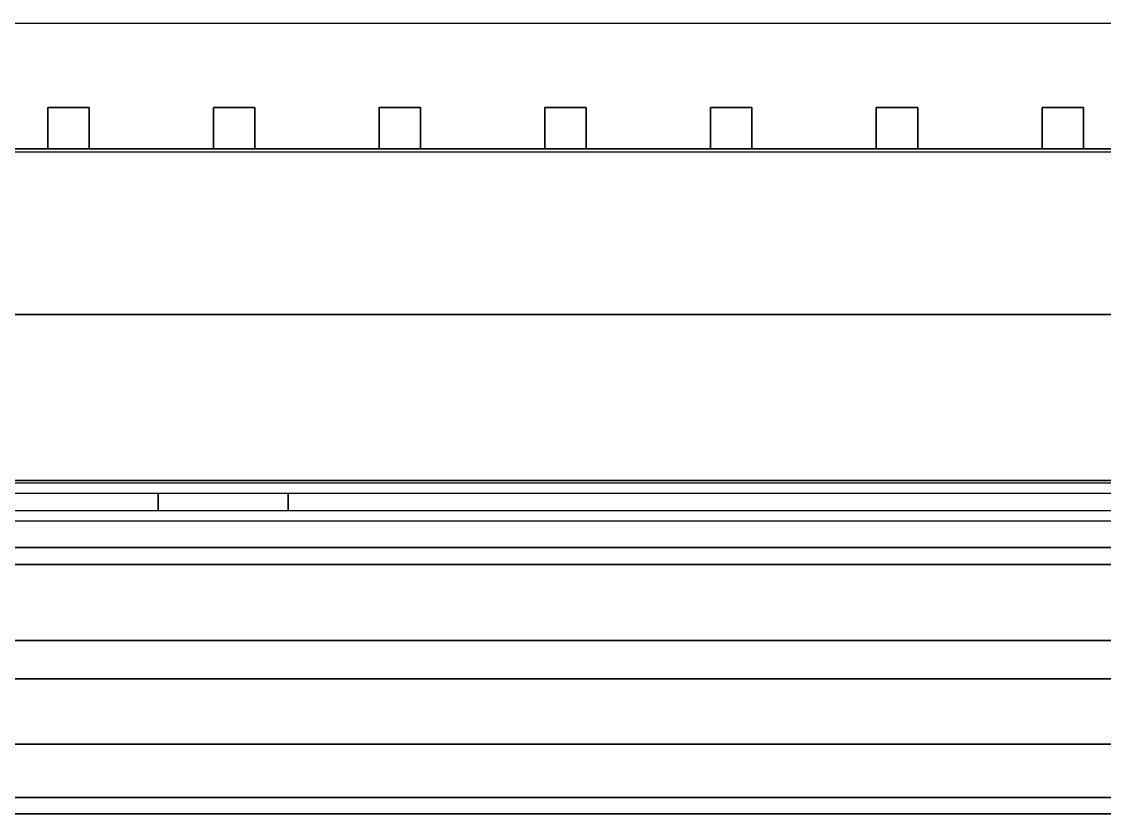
# Model space of a CAD drawing. Extents: x -3500 to 3500, y -3500 to 3500.
# Drawn here: x -1778 to -1125, y 636 to 1114 of the extents above; entities that cross this region are included whole.
import ezdxf

# ---------------------------------------------------------------- set-up
doc = ezdxf.new("R2010")
doc.units = 0
for name, color, linetype in [('L5D0', 3, 'CONTINUOUS'), ('L5D100', 7, 'CONTINUOUS'), ('L5D101', 6, 'CONTINUOUS'), ('L5D11', 2, 'CONTINUOUS'), ('L5D99', 4, 'CONTINUOUS')]:
    doc.layers.add(name, color=color, linetype=linetype)

# ---------------------------------------------------------------- blocks, each defined once
blk = doc.blocks.new('ground_main_5')
at = {"layer": 'L5D0'}
for points in [[(-641.459, 835.82), (-2324.91, 835.82)], [(-2324.91, 813.18), (-641.459, 813.18)], [(-580.393, 786.8215), (-2334.91, 786.8215)], [(-2334.91, 786.8215), (-580.393, 786.8215)], [(-557.5645, 717.7765), (-2334.91, 717.7765)], [(-2334.91, 717.7765), (-557.5645, 717.7765)], [(-601.011, 646.2115), (-2334.91, 646.2115)], [(-2334.91, 646.2115), (-601.011, 646.2115)]]:
    blk.add_lwpolyline(points, dxfattribs=at)
blk = doc.blocks.new('TOP_main_5_Cheese_diff')
at = {"layer": 'L5D101'}
for points in [[(-1762.5, 1037.5), (-1762.5, 1062.5), (-1737.5, 1062.5), (-1737.5, 1037.5)], [(-1662.5, 1037.5), (-1662.5, 1062.5), (-1637.5, 1062.5), (-1637.5, 1037.5)], [(-1562.5, 1037.5), (-1562.5, 1062.5), (-1537.5, 1062.5), (-1537.5, 1037.5)], [(-1462.5, 1037.5), (-1462.5, 1062.5), (-1437.5, 1062.5), (-1437.5, 1037.5)], [(-1362.5, 1037.5), (-1362.5, 1062.5), (-1337.5, 1062.5), (-1337.5, 1037.5)], [(-1262.5, 1037.5), (-1262.5, 1062.5), (-1237.5, 1062.5), (-1237.5, 1037.5)], [(-1162.5, 1037.5), (-1162.5, 1062.5), (-1137.5, 1062.5), (-1137.5, 1037.5)]]:
    blk.add_lwpolyline(points, close=True, dxfattribs=at)
blk = doc.blocks.new('TOP_main_5_Cheese_100')
at = {"layer": 'L5D100'}
for points in [[(-1062.5, 1037.5), (-1137.5, 1037.5), (-1137.5, 1062.5), (-1162.5, 1062.5), (-1162.5, 1037.5), (-1237.5, 1037.5), (-1237.5, 1062.5), (-1262.5, 1062.5), (-1262.5, 1037.5), (-1337.5, 1037.5), (-1337.5, 1062.5), (-1362.5, 1062.5), (-1362.5, 1037.5), (-1437.5, 1037.5), (-1437.5, 1062.5), (-1462.5, 1062.5), (-1462.5, 1037.5), (-1537.5, 1037.5), (-1537.5, 1062.5), (-1562.5, 1062.5), (-1562.5, 1037.5), (-1637.5, 1037.5), (-1637.5, 1062.5), (-1662.5, 1062.5), (-1662.5, 1037.5), (-1737.5, 1037.5), (-1737.5, 1062.5), (-1762.5, 1062.5), (-1762.5, 1037.5), (-1837.5, 1037.5)], [(-2334.91, 837.5), (-262.5, 837.5)], [(-262.5, 837.5), (-2334.91, 837.5)], [(-2334.91, 937.5), (-262.5, 937.5)], [(-262.5, 937.5), (-2334.91, 937.5)], [(-2334.91, 1037.5), (2334.91, 1037.5)], [(-641.459, 835.82), (-2324.91, 835.82)], [(-2324.91, 813.18), (-641.459, 813.18)], [(-592.0105, 797.063), (-2334.91, 797.063)], [(-2334.91, 797.063), (-592.0105, 797.063)], [(-558.358, 740.9405), (-2334.91, 740.9405)], [(-2334.91, 740.9405), (-558.358, 740.9405)], [(-568.4965, 678.2805), (-2334.91, 678.2805)], [(-2334.91, 678.2805), (-568.4965, 678.2805)], [(-632.8025, 636.2675), (-2334.91, 636.2675)], [(-2334.91, 636.2675), (-632.8025, 636.2675)]]:
    blk.add_lwpolyline(points, dxfattribs=at)
blk = doc.blocks.new('TOP_main_5')
at = {"layer": 'L5D11'}
for points in [[(-2284.91, 819.18), (-2284.91, 829.82), (-1695.8405, 829.82), (-1695.8405, 819.18)], [(-1695.8405, 819.18), (-1695.8405, 829.82), (-1617.4145, 829.82), (-1617.4145, 819.18)], [(-1617.4145, 819.18), (-1617.4145, 829.82), (-792.5135, 829.82), (-792.5135, 819.18)]]:
    blk.add_lwpolyline(points, close=True, dxfattribs=at)
for name in ['ground_main_5', 'TOP_main_5_Cheese_100', 'TOP_main_5_Cheese_diff']:
    blk.add_blockref(name, (0, 0))
blk = doc.blocks.new('TOP_main_5_NoCheese_99')
at = {"layer": 'L5D99'}
blk.add_lwpolyline([(305.585, 1876.91), (-104.6725, 1876.91), (-104.6725, 1313.135), (-197.147, 1313.135), (-197.147, 1113.135), (-1987.009, 1113.135), (-1987.009, 1513.135), (-2134.91, 1513.135), (-2134.91, 1035.82), (-334.901, 1035.82), (-334.901, 413.18), (-592.5135, 413.18), (-592.5135, 213.18), (-1856.7805, 213.18), (-1856.7805, 613.18), (-2134.91, 613.18), (-2134.91, 143.91), (-1520.177, 143.91), (-73.4195, 143.91), (-73.4195, -588.91)], dxfattribs=at)
blk = doc.blocks.new('TOP_main')
for name in ['TOP_main_5', 'TOP_main_5_NoCheese_99']:
    blk.add_blockref(name, (0, 0))

msp = doc.modelspace()

# ---------------------------------------------------------------- block references
msp.add_blockref('TOP_main', (0, 0))

doc.saveas('drawing.dxf')
